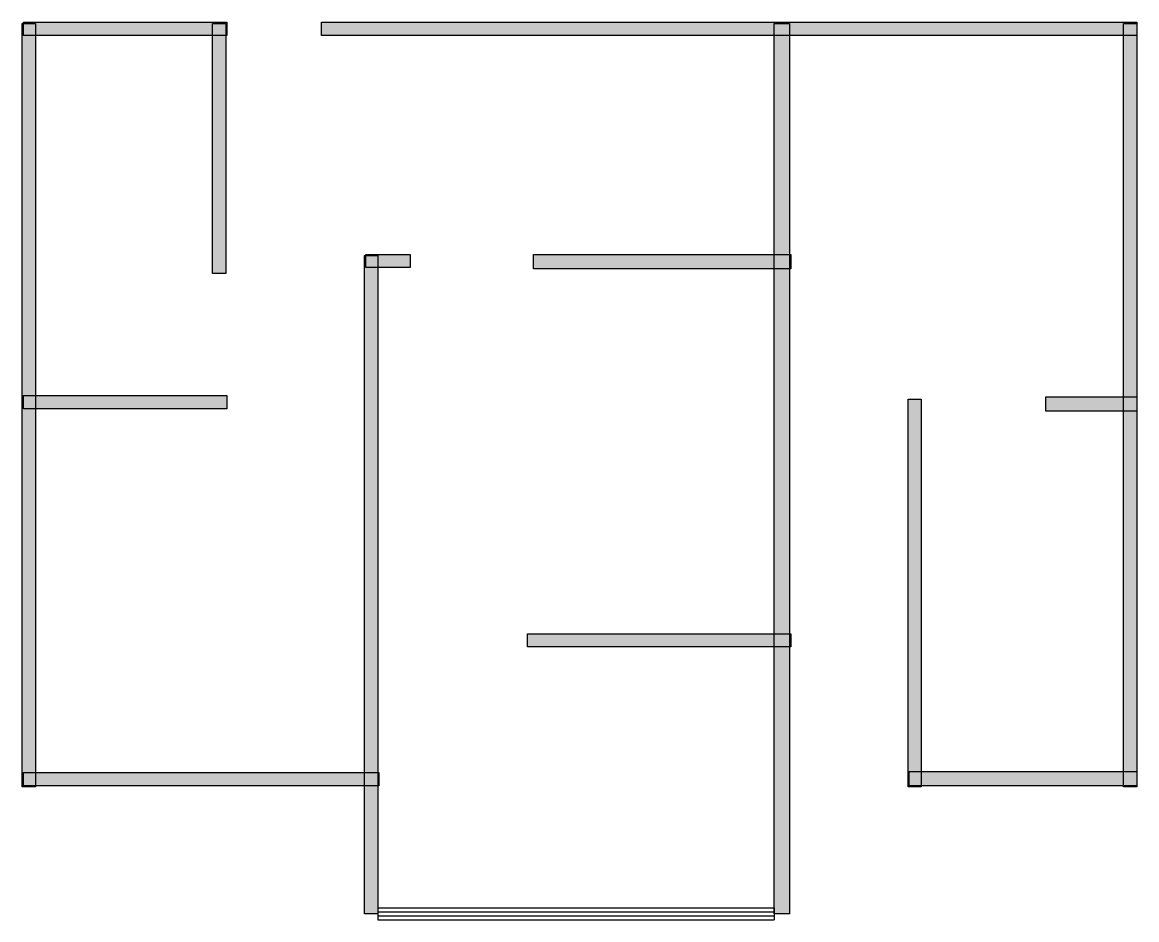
# Model space of a CAD drawing. Header units: millimetres. Extents: x 18 to 8210, y 26 to 6626.
import ezdxf

# ---------------------------------------------------------------- set-up
doc = ezdxf.new("R2010")
doc.units = ezdxf.units.MM
doc.layers.add('WALL', color=7, linetype='Continuous')
doc.layers.add('WINDOW', color=5, linetype='Continuous')

msp = doc.modelspace()

# ---------------------------------------------------------------- hatches: boundary and pattern name
at = {"layer": 'WALL'}
h = msp.add_hatch(color=256, dxfattribs=at)
h.dxf.hatch_style = 1
h.paths.add_polyline_path([(17.6, 6617.6), (114.4, 6617.6), (114.4, 1003.2), (17.6, 1003.2)])
h = msp.add_hatch(color=256, dxfattribs=at)
h.dxf.hatch_style = 1
h.paths.add_polyline_path([(26.4, 6626.4), (1522.4, 6626.4), (1522.4, 6529.6), (26.4, 6529.6)])
h = msp.add_hatch(color=256, dxfattribs=at)
h.dxf.hatch_style = 1
h.paths.add_polyline_path([(1416.8, 6617.6), (1513.6, 6617.6), (1513.6, 4778.4), (1416.8, 4778.4)])
h = msp.add_hatch(color=256, dxfattribs=at)
h.dxf.hatch_style = 1
h.paths.add_polyline_path([(2217.6, 6626.4), (8210.4, 6626.4), (8210.4, 6529.6), (2217.6, 6529.6)])
h = msp.add_hatch(color=256, dxfattribs=at)
h.dxf.hatch_style = 1
h.paths.add_polyline_path([(5544, 6617.6), (5658.4, 6617.6), (5658.4, 70.4), (5544, 70.4)])
h = msp.add_hatch(color=256, dxfattribs=at)
h.dxf.hatch_style = 1
h.paths.add_polyline_path([(8113.6, 6617.6), (8210.4, 6617.6), (8210.4, 1003.2), (8113.6, 1003.2)])
h = msp.add_hatch(color=256, dxfattribs=at)
h.dxf.hatch_style = 1
h.paths.add_polyline_path([(2543.2, 4919.2), (2868.8, 4919.2), (2868.8, 4822.4), (2543.2, 4822.4)])
h = msp.add_hatch(color=256, dxfattribs=at)
h.dxf.hatch_style = 1
h.paths.add_polyline_path([(3775.2, 4919.2), (5667.2, 4919.2), (5667.2, 4813.6), (3775.2, 4813.6)])
h = msp.add_hatch(color=256, dxfattribs=at)
h.dxf.hatch_style = 1
h.paths.add_polyline_path([(2534.4, 4910.4), (2631.2, 4910.4), (2631.2, 70.4), (2534.4, 70.4)])
h = msp.add_hatch(color=256, dxfattribs=at)
h.dxf.hatch_style = 1
h.paths.add_polyline_path([(26.4, 3880.8), (1522.4, 3880.8), (1522.4, 3784), (26.4, 3784)])
h = msp.add_hatch(color=256, dxfattribs=at)
h.dxf.hatch_style = 1
h.paths.add_polyline_path([(6529.6, 3854.4), (6626.4, 3854.4), (6626.4, 1003.2), (6529.6, 1003.2)])
h = msp.add_hatch(color=256, dxfattribs=at)
h.dxf.hatch_style = 1
h.paths.add_polyline_path([(7541.6, 3872), (8210.4, 3872), (8210.4, 3766.4), (7541.6, 3766.4)])
h = msp.add_hatch(color=256, dxfattribs=at)
h.dxf.hatch_style = 1
h.paths.add_polyline_path([(3731.2, 2129.6), (5667.2, 2129.6), (5667.2, 2032.8), (3731.2, 2032.8)])
h = msp.add_hatch(color=256, dxfattribs=at)
h.dxf.hatch_style = 1
h.paths.add_polyline_path([(26.4, 1108.8), (2640, 1108.8), (2640, 1012), (26.4, 1012)])
h = msp.add_hatch(color=256, dxfattribs=at)
h.dxf.hatch_style = 1
h.paths.add_polyline_path([(6538.4, 1117.6), (8210.4, 1117.6), (8210.4, 1012), (6538.4, 1012)])

# ---------------------------------------------------------------- linework, layer by layer
for points in [[(17.6, 6617.6), (114.4, 6617.6), (114.4, 1003.2), (17.6, 1003.2)], [(26.4, 6626.4), (1522.4, 6626.4), (1522.4, 6529.6), (26.4, 6529.6)], [(1416.8, 6617.6), (1513.6, 6617.6), (1513.6, 4778.4), (1416.8, 4778.4)], [(2217.6, 6626.4), (8210.4, 6626.4), (8210.4, 6529.6), (2217.6, 6529.6)], [(5544, 6617.6), (5658.4, 6617.6), (5658.4, 70.4), (5544, 70.4)], [(8113.6, 6617.6), (8210.4, 6617.6), (8210.4, 1003.2), (8113.6, 1003.2)], [(2543.2, 4919.2), (2868.8, 4919.2), (2868.8, 4822.4), (2543.2, 4822.4)], [(3775.2, 4919.2), (5667.2, 4919.2), (5667.2, 4813.6), (3775.2, 4813.6)], [(2534.4, 4910.4), (2631.2, 4910.4), (2631.2, 70.4), (2534.4, 70.4)], [(26.4, 3880.8), (1522.4, 3880.8), (1522.4, 3784), (26.4, 3784)], [(6529.6, 3854.4), (6626.4, 3854.4), (6626.4, 1003.2), (6529.6, 1003.2)], [(7541.6, 3872), (8210.4, 3872), (8210.4, 3766.4), (7541.6, 3766.4)], [(3731.2, 2129.6), (5667.2, 2129.6), (5667.2, 2032.8), (3731.2, 2032.8)], [(26.4, 1108.8), (2640, 1108.8), (2640, 1012), (26.4, 1012)], [(6538.4, 1117.6), (8210.4, 1117.6), (8210.4, 1012), (6538.4, 1012)]]:
    msp.add_lwpolyline(points, close=True, dxfattribs=at)
at = {"layer": 'WINDOW'}
for p, q in [((2631.2, 114.4), (5544, 114.4)), ((2631.2, 114.4), (2631.2, 26.4)), ((2631.2, 85.1), (5544, 85.1)), ((5544, 114.4), (5544, 26.4)), ((2631.2, 55.7), (5544, 55.7)), ((2631.2, 26.4), (5544, 26.4))]:
    msp.add_line(p, q, dxfattribs=at)

doc.saveas('drawing.dxf')
